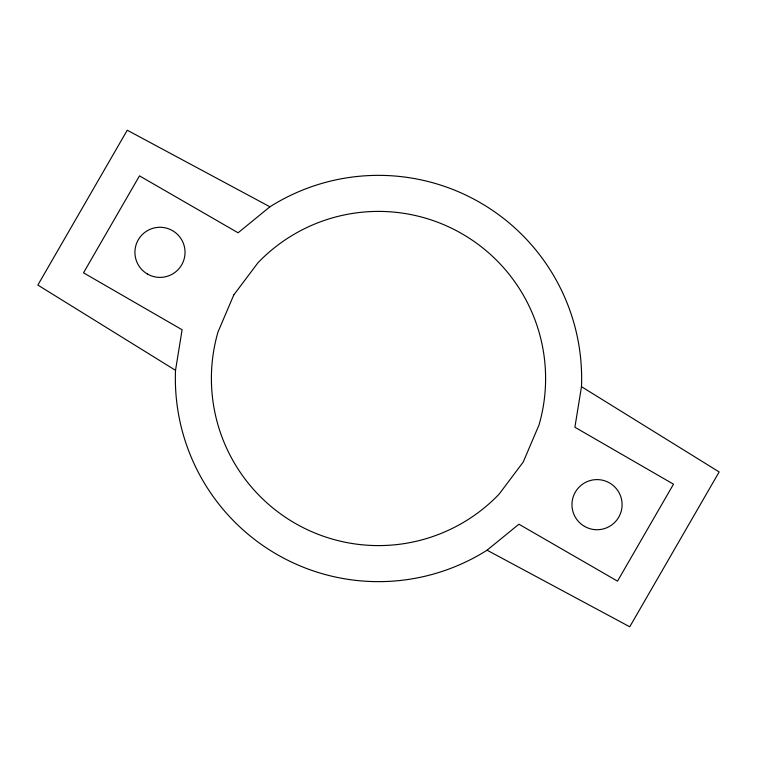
<?xml version="1.0" encoding="UTF-8"?>
<svg xmlns="http://www.w3.org/2000/svg" width="757" height="757" viewBox="0 0 757 757"><rect width="100%" height="100%" fill="white"/><g stroke="black" fill="none" stroke-linecap="round" stroke-linejoin="round"><path stroke-width="1.14" d="M175.52 370.324L182.106 329.759L83.507 272.823L139.487 175.861L238.086 232.796L269.927 206.803A203.15 203.15 0 0 1 581.48 386.676L719.15 471.942L629.748 626.787L487.073 550.197A203.15 203.15 0 0 1 175.52 370.324L37.85 285.058L127.252 130.213L269.927 206.803M581.48 386.676L574.894 427.241L673.493 484.177L617.513 581.139L518.914 524.204L487.073 550.197M233.781 294.946L217.988 332.011A167.108 167.108 0 0 0 499.014 494.255L523.219 462.054L539.012 424.989A167.108 167.108 0 0 0 257.986 262.745L233.781 294.946M584.489 526.37A25.066 25.066 0 0 0 622.093 504.664A25.066 25.066 0 0 0 584.489 482.957A25.066 25.066 0 0 0 584.489 526.37M147.445 274.043A25.066 25.066 0 0 0 185.039 252.336A25.066 25.066 0 0 0 147.445 230.63A25.066 25.066 0 0 0 147.445 274.043"/></g></svg>
